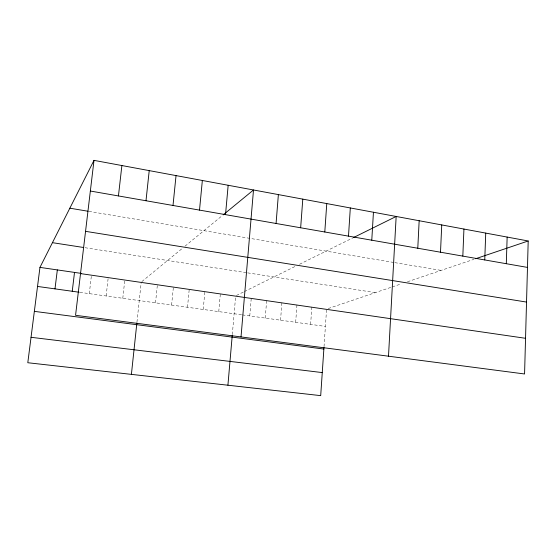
<?xml version="1.0" encoding="UTF-8"?>
<svg xmlns="http://www.w3.org/2000/svg" width="556" height="556" viewBox="0 0 556 556"><rect width="100%" height="100%" fill="white"/><g stroke="black" fill="none" stroke-linecap="round" stroke-linejoin="round"><path stroke-width="0.42" stroke-dasharray="2.78 2.08" d="M324.03 346.617L326.58 309.094M310.616 324.363L311.853 306.947M295.667 322.292L296.96 304.778M280.544 320.193L281.899 302.589M265.247 318.067L266.665 300.372M249.776 315.919L251.256 298.127M232.311 334.594L235.674 295.861M218.758 311.61L220.371 293.637M203.218 309.456L204.9 291.386M187.497 307.273L189.249 289.106M171.602 305.063L173.423 286.806M155.52 302.832L157.411 284.477M136.964 322.091L141.217 282.121M122.793 298.287L124.829 279.737M106.14 295.973L108.253 277.319M89.294 293.637L91.483 274.879M141.87 281.579L181.77 248.838M184.995 246.197L222.49 215.429M236.39 295.507L243.639 291.921M244.383 291.552L295.861 266.088M299.566 264.253L352.851 237.892M328.214 308.538L391.473 287.167M392.258 286.903L401.223 283.873M407.458 281.767L474.066 259.27M79.918 292.331L241.533 314.772M242.36 314.891L325.406 326.421M85.054 247.719L246.85 272.739M247.677 272.871L375.356 292.616M88.939 211.391L393.995 262.501M394.823 262.64L441.123 270.397"/><path stroke-width="0.83" d="M528.2 240.977L524.572 373.979L75.56 315.308L93.999 160.364L528.2 240.977L475.623 258.742M506.307 263.704L507.148 237.071M484.756 259.944L485.729 233.096M462.828 256.107L463.933 229.044M440.505 252.209L441.742 224.93M417.785 248.24L419.161 220.732M388.498 356.201L396.164 216.465L353.602 237.523M371.776 240.199L373.444 212.246M348.494 236.133L350.315 207.951M323.974 347.43L320.701 395.636L27.8 362.734L39.956 267.387L93.999 160.364M324.794 231.991L326.768 203.579M300.657 227.772L302.791 199.131M276.075 223.477L278.375 194.593M241.019 336.929L253.501 189.978L223.151 214.887M227.918 385.218L232.241 335.428M225.514 214.644L228.168 185.273M199.514 210.099L202.349 180.478M173.006 205.47L176.037 175.599M131.404 374.376L136.873 322.96M145.992 200.751L149.223 170.616M118.442 195.934L121.882 165.542M72.245 291.268L74.511 272.412M54.988 288.87L57.337 269.91M31.046 337.297L322.265 372.583M34.354 311.36L323.863 349.05M37.53 286.444L79.063 292.213M39.956 267.387L81.301 273.399M80.523 273.594L525.545 338.298M52.438 242.673L83.351 247.455M85.554 231.338L526.532 302.068M69.847 208.194L88.112 211.252M90.35 191.028L527.477 267.408"/></g></svg>
